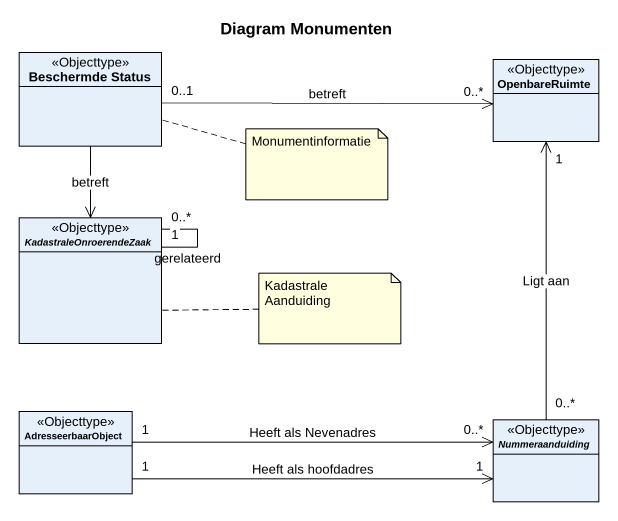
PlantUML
@startuml
title Diagram Monumenten
hide circle
hide empty members
class "Beschermde Status" as Beschermde_Status <<Objecttype>>
class OpenbareRuimte <<Objecttype>>
abstract class KadastraleOnroerendeZaak <<Objecttype>>
class AdresseerbaarObject <<Objecttype>>
abstract class Nummeraanduiding <<Objecttype>>
Beschermde_Status "0..1" -right-> "0..*" OpenbareRuimte : betreft
Beschermde_Status --> KadastraleOnroerendeZaak : betreft
KadastraleOnroerendeZaak "1" -- "0..*" KadastraleOnroerendeZaak : gerelateerd
AdresseerbaarObject "1" -right-> "0..*" Nummeraanduiding : Heeft als Nevenadres
AdresseerbaarObject "1" -right-> "1" Nummeraanduiding : Heeft als hoofdadres
Nummeraanduiding "0..*" -up-> "1" OpenbareRuimte : Ligt aan
note right of Beschermde_Status : Monumentinformatie
note right of KadastraleOnroerendeZaak : Kadastrale Aanduiding
@enduml
